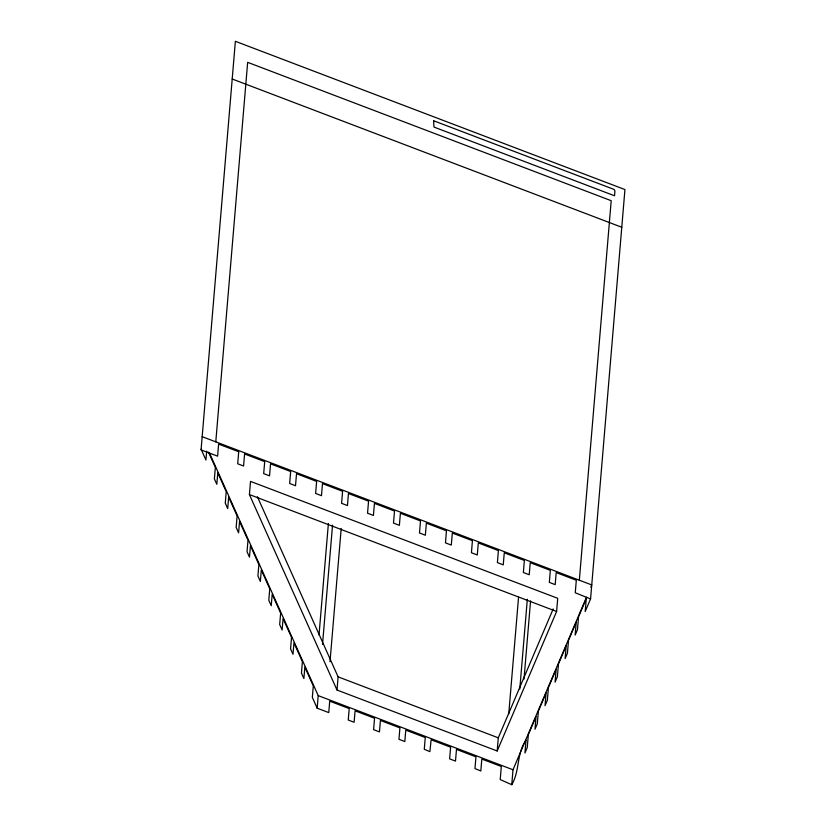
<?xml version="1.0" encoding="UTF-8"?>
<svg xmlns="http://www.w3.org/2000/svg" width="826" height="826" viewBox="0 0 826 826"><rect width="100%" height="100%" fill="white"/><g stroke="black" fill="none" stroke-linecap="round" stroke-linejoin="round"><path stroke-width="1.24" d="M206.696 451.13L205.942 460.02L201.11 449.23M215.782 441.848L247.655 62.332L611.199 200.697L579.336 580.213M249.411 494.567L250.526 481.403L557.715 598.323L556.61 611.488L497.18 750.989L337.008 690.03L249.411 494.567L556.61 611.488M319.022 634.998L328.387 523.467M590.569 598.953L575.257 592.769L576.311 580.234L556.197 572.573L555.186 584.643L549.331 582.382L550.343 570.343L530.23 562.692L529.218 574.751L526.286 573.647L523.364 572.501L524.365 560.462L504.263 552.811L503.251 564.87L497.397 562.609L498.398 550.581L478.295 542.93L477.283 554.979L471.429 552.728L472.431 540.7L452.328 533.049L451.316 545.088L448.384 543.983L445.462 542.847L446.463 530.819L426.361 523.157L425.349 535.227L419.484 532.966L420.496 520.927L400.393 513.276L399.381 525.346L396.449 524.231L393.486 523.065L394.529 511.046L374.426 503.395L373.414 515.455L367.549 513.194L368.561 501.165L348.458 493.514L347.447 505.574L341.582 503.313L342.594 491.284L322.491 483.633L321.479 495.693L315.615 493.432L316.626 481.403L296.524 473.742L295.512 485.74L289.658 483.478L290.659 471.512L270.556 463.861L269.544 475.838L263.69 473.628L264.692 461.631L244.589 453.98L243.577 466.009L237.712 463.789L238.724 451.75L218.622 444.099L217.61 456.159L201.059 449.891L235.369 41.3L624.941 189.567L590.569 598.953L585.19 611.55L586.274 598.695L578.551 616.826L577.477 629.649L575.154 635.08L576.228 622.267L568.505 640.398L567.431 653.18L565.118 658.621L566.182 645.839L558.469 663.97L557.395 676.711L555.072 682.152L556.146 669.421L548.423 687.542L547.359 700.252L545.036 705.683L546.1 692.993L538.376 711.124L537.313 723.783L534.99 729.224L536.053 716.565L528.33 734.696L527.256 747.52L524.933 753.002L526.017 740.148C516.26 754.107 520.06 770.544 511.759 784.7L500.215 779.579L501.31 766.476L481.826 759.063L480.825 770.978L474.981 768.572L475.962 756.833L456.479 749.419L455.498 761.087L449.633 758.867L450.614 747.189L431.12 739.766L429.892 751.629L424.275 749.265L425.266 737.535L405.772 730.122L404.812 741.542L398.958 739.311L399.908 727.892L380.425 720.468L379.464 731.898L373.6 729.668L374.56 718.238L355.077 710.825L354.117 722.254L348.252 720.024L349.212 708.594L329.719 701.171L328.758 712.601L317.163 708.192L318.216 695.626L209.319 452.627M322.522 644.352L332.537 525.13M330.008 661.75L341.2 528.423M337.008 690.03L338.113 676.866L257.382 496.715M497.18 750.989L498.285 737.825L553.183 608.958M508.754 713.901L518.552 597.239M511.759 784.7L513.008 769.76L586.512 597.208M519.791 688.998L527.329 599.263M524.004 679.096L530.571 600.894M590.807 587.141L591.746 584.942L202.163 436.665M232.199 78.997L621.782 227.264M338.113 676.866L498.285 737.825M318.216 695.626L513.008 769.76M208.482 452.121L215.349 467.423L214.388 478.853L216.825 484.304L217.785 472.875L226.231 491.707L225.271 503.137L227.708 508.589L228.668 497.159L237.114 515.992L236.153 527.411L238.59 532.863L239.55 521.443L247.996 540.266L247.036 551.696L249.473 557.147L250.433 545.728L258.879 564.55L257.918 575.98L260.355 581.432L261.315 570.002L269.761 588.835L268.801 600.265L271.238 605.716L272.198 594.286L280.644 613.119L279.684 624.549L282.12 630.001L283.081 618.571L291.526 637.404L290.566 648.833L293.003 654.285L293.963 642.855L302.409 661.688L301.449 673.118L303.885 678.569L304.846 667.14L313.291 685.972L312.331 697.402L317.163 708.192M433.64 120.761L433.939 127.049L614.534 195.783L614.926 191.064L614.141 189.464L433.64 120.761"/></g></svg>
